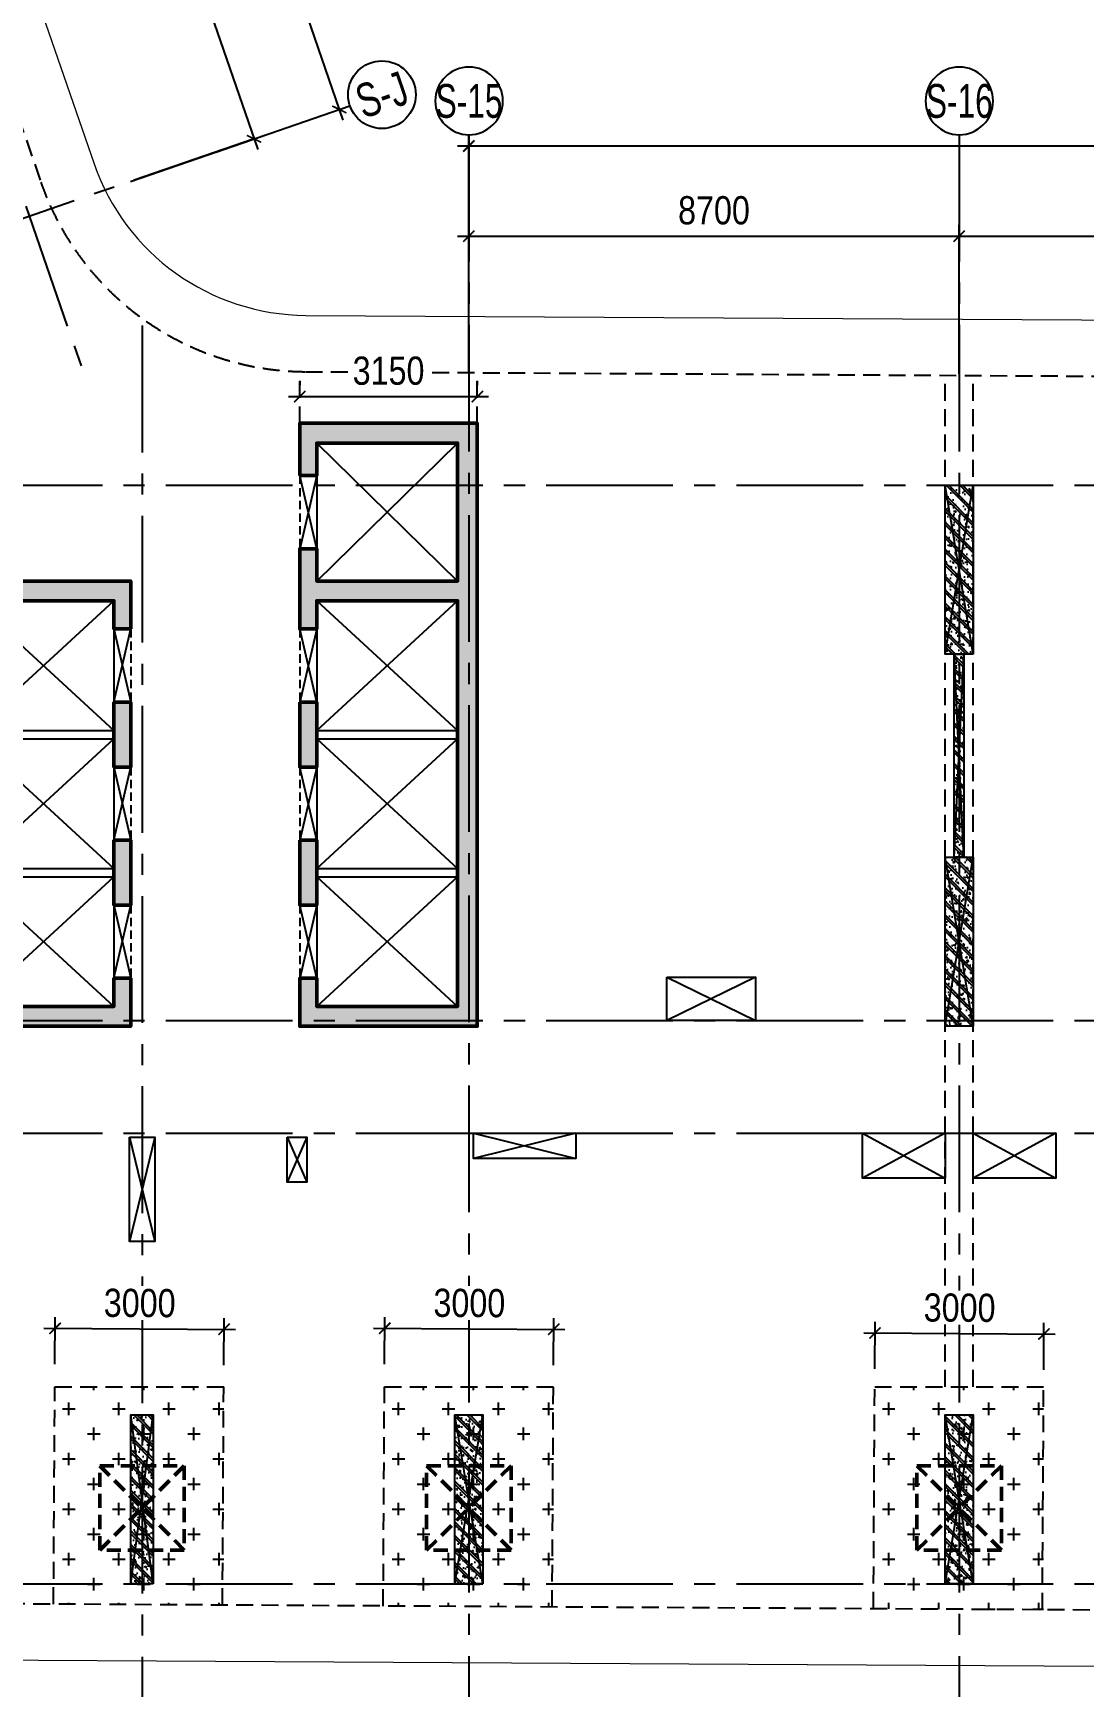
# Model space of a CAD drawing. Header units: millimetres. Extents: x -80883 to 1826631, y -376836 to 309394.
# Drawn here: x 1750908 to 1769556, y -337153 to -307801 of the extents above; entities that cross this region are included whole.
import ezdxf
from ezdxf.enums import TextEntityAlignment as Align

# ---------------------------------------------------------------- set-up
doc = ezdxf.new("R2010")
doc.units = ezdxf.units.MM
doc.header["$LTSCALE"] = 100
doc.header["$PDMODE"] = 32
doc.header["$PDSIZE"] = 2.5
for name, pattern in [('CENTER2', [1.125, 0.75, -0.125, 0.125, -0.125]), ('DASHED', [4.5, 3, -1.5]), ('HIDDEN', [0.375, 0.25, -0.125])]:
    doc.linetypes.add(name, pattern=pattern)
for name, color, linetype in [('ccu11-Khuat', 9, 'DASHED'), ('ccu11-Manh', 8, 'Continuous'), ('ccu11-Thay', 7, 'Continuous'), ('ccu12-Hatch', 250, 'Continuous'), ('ccu12-Truc', 13, 'CENTER2'), ('KC2-DIM', 251, 'Continuous'), ('KT-Dim', 8, 'Continuous'), ('KT-Hatch', 251, 'Continuous'), ('ST_MBDV Cot vach 220805$0$AUDIT_I_220805193045-5', 6, 'Continuous'), ('Xref_ST_MBDV Cot vach 30.7.2022|Xref_ST_MBDV Cot vach 30.7.2022|Xref_ST_MBDV Cot vach 30.7.2022|Xref_ST_MBDV Cot vach 30.7.2022|A-GRID-SYM', 50, 'Continuous'), ('Xref_ST_MBDV Cot vach 30.7.2022|Xref_ST_MBDV Cot vach 30.7.2022|Xref_ST_MBDV Cot vach 30.7.2022|Xref_ST_MBDV Cot vach 30.7.2022|KC-Betong', 6, 'Continuous')]:
    doc.layers.add(name, color=color, linetype=linetype)
for name, color, linetype, lineweight in [('KT-Net cot vach', 6, 'Continuous', 50), ('ST_MBDV Cot vach 220805$0$Xref_ST_MBDV Cot vach 30.7.2022$0$KT-Net cot vach', 6, 'Continuous', 50), ('TNG hungdh1', 3, 'Continuous', 13)]:
    doc.layers.add(name, color=color, linetype=linetype, lineweight=lineweight)
doc.styles.add('Arial Narrow', font='ARIALN.TTF')
doc.styles.add('HBA-Text', font='GOTHIC.TTF')
doc.dimstyles.new('ccu12-200', dxfattribs={"dimscale": 200, "dimtxt": 2.5, "dimasz": 1, "dimexe": 1, "dimexo": 2, "dimgap": 1, "dimtad": 1, "dimdec": 0, "dimrnd": 5, "dimdsep": 46, "dimtxsty": 'Arial Narrow', "dimblk": 'ARCHTICK', "dimcen": -1, "dimdle": 1, "dimclrd": 256, "dimclre": 256, "dimclrt": 3, "dimadec": 0, "dimazin": 2, "dimtfac": 0.1, "dimtdec": 0, "dimtmove": 0, "dimatfit": 1, "dimldrblk": 'ARCHTICK', "dimfxl": 1, "dimtvp": 0.833333, "dimtolj": 1, "dimtzin": 12, "dimarcsym": 0})
pattern_1 = [(50, (-450, 3050), (286.904, -25.101), [30, -330]), (355, (-450, 3050), (-55.5, 300.877), [24, -264]), (100.451, (-426.1, 3047.9), (231.404, 275.776), [25.496, -280.457]), (46.184, (-450, 3130), (426.896, -66.208), [45, -495]), (96.636, (-414.43, 3124.5), (373.865, 389.647), [38.244, -420.685]), (351.184, (-450, 3130), (373.865, 389.65), [36, -396]), (21, (-410, 3110), (238.763, -161.048), [30, -330]), (326, (-410, 3110), (97.326, 290.06), [24, -264]), (71.451, (-390.1, 3096.58), (336.09, 129.012), [25.496, -280.457]), (37.5, (-450, 3050), (4.864, 133.1575), [0, -260.8, 0, -268, 0, -265]), (7.5, (-450, 3050), (105.228, 157.7647), [0, -152.8, 0, -254.8, 0, -101]), (327.5, (-539.2, 3050), (213.529, -9.022), [0, -100, 0, -312, 0, -414]), (317.5, (-579.2, 3050), (233.274, 40.042), [0, -130, 0, -207.2, 0, -294]), (45, (-450, 3050), (-120.208, 120.208), []), (45, (-450, 3099), (-120.208, 120.208), [])]

# ---------------------------------------------------------------- blocks, each defined once
blk = doc.blocks.new('_ARCHTICK')
at = {"color": 0, "linetype": 'ByBlock', "const_width": 0.15}
blk.add_lwpolyline([(-0.5, -0.5), (0.5, 0.5)], dxfattribs=at)
blk = doc.blocks.new('*D1000')
at = {"layer": 'Defpoints', "color": 0, "transparency": 16777216}
for p in [(373326, -61952, 0), (377787, -66548), (375218, -67435, 0)]:
    blk.add_point(p, dxfattribs=at)
at = {"layer": 'KT-Dim', "lineweight": -2, "transparency": 16777216}
for p, q in [((373704, -61822), (376084, -61000)), ((375829, -60876), (377853, -66737)), ((375596, -67304), (377976, -66483))]:
    blk.add_line(p, q, dxfattribs=at)
at = {"layer": 'KT-Dim', "lineweight": -2, "transparency": 16777216, "xscale": 200, "yscale": 200, "zscale": 200}
for p, rotation in [((375894, -61065), 109.0471074728855), ((377787, -66548), 289.0471074728856)]:
    blk.add_blockref('_ARCHTICK', p, dxfattribs=dict(at, rotation=rotation))
at = {"layer": 'KT-Dim', "color": 3, "transparency": 16777216, "insert": (377271, -63658), "char_height": 500, "attachment_point": 5, "rotation": 289.0471, "style": 'Arial Narrow'}
blk.add_mtext('\\A1;5800', dxfattribs=at)
blk = doc.blocks.new('GRID-SYM-flat-91')
at = {"layer": 'Xref_ST_MBDV Cot vach 30.7.2022|Xref_ST_MBDV Cot vach 30.7.2022|Xref_ST_MBDV Cot vach 30.7.2022|Xref_ST_MBDV Cot vach 30.7.2022|A-GRID-SYM'}
blk.add_circle((0, 0, 0), 900, dxfattribs=at)
at = {"layer": 'Xref_ST_MBDV Cot vach 30.7.2022|Xref_ST_MBDV Cot vach 30.7.2022|Xref_ST_MBDV Cot vach 30.7.2022|Xref_ST_MBDV Cot vach 30.7.2022|A-GRID-SYM', "style": 'HBA-Text'}
blk.add_attdef('GRID', text='', height=900, rotation=19.0471, dxfattribs=at).set_placement((0, 0, 0), align=Align.MIDDLE_CENTER)
blk = doc.blocks.new('*D976')
at = {"layer": 'Defpoints', "color": 0, "transparency": 16777216}
for p in [(366647, -37704, 0), (379300, -66026), (376730, -66913, 0)]:
    blk.add_point(p, dxfattribs=at)
at = {"layer": 'KT-Dim', "lineweight": -2, "transparency": 16777216}
for p, q in [((369150, -36628), (379365, -66215)), ((367025, -37574), (369405, -36752)), ((377108, -66782), (379489, -65960))]:
    blk.add_line(p, q, dxfattribs=at)
at = {"layer": 'KT-Dim', "lineweight": -2, "transparency": 16777216, "xscale": 200, "yscale": 200, "zscale": 200}
for p, rotation in [((369216, -36817), 109.0471074728855), ((379300, -66026), 289.0471074728856)]:
    blk.add_blockref('_ARCHTICK', p, dxfattribs=dict(at, rotation=rotation))
at = {"layer": 'KT-Dim', "color": 3, "transparency": 16777216, "insert": (374688, -51273), "char_height": 500, "attachment_point": 5, "rotation": 289.0471, "style": 'Arial Narrow'}
blk.add_mtext('\\A1;30900', dxfattribs=at)
blk = doc.blocks.new('*D978')
at = {"layer": 'Defpoints', "color": 0, "transparency": 16777216}
for p in [(390299, -68275), (381599, -71082, 0), (390299, -71118, 0)]:
    blk.add_point(p, dxfattribs=at)
at = {"layer": 'KT-Dim', "lineweight": -2, "transparency": 16777216}
for p, q in [((381599, -70682), (381599, -68075)), ((390299, -70718), (390299, -68075)), ((381399, -68275), (390499, -68275))]:
    blk.add_line(p, q, dxfattribs=at)
at = {"layer": 'KT-Dim', "lineweight": -2, "transparency": 16777216, "xscale": 200, "yscale": 200, "zscale": 200, "rotation": 180}
blk.add_blockref('_ARCHTICK', (381599, -68275), dxfattribs=at)
at = {"layer": 'KT-Dim', "lineweight": -2, "transparency": 16777216, "xscale": 200, "yscale": 200, "zscale": 200}
blk.add_blockref('_ARCHTICK', (390299, -68275), dxfattribs=at)
at = {"layer": 'KT-Dim', "color": 3, "transparency": 16777216, "insert": (385949, -67819), "char_height": 500, "attachment_point": 5, "style": 'Arial Narrow'}
blk.add_mtext('\\A1;8700', dxfattribs=at)
blk = doc.blocks.new('*D979')
at = {"layer": 'Defpoints', "color": 0, "transparency": 16777216}
for p in [(398999, -68275), (398999, -70976, 0), (390299, -71118, 0)]:
    blk.add_point(p, dxfattribs=at)
at = {"layer": 'KT-Dim', "lineweight": -2, "transparency": 16777216}
for p, q in [((390299, -70718), (390299, -68075)), ((398999, -70576), (398999, -68075)), ((390099, -68275), (399199, -68275))]:
    blk.add_line(p, q, dxfattribs=at)
at = {"layer": 'KT-Dim', "lineweight": -2, "transparency": 16777216, "xscale": 200, "yscale": 200, "zscale": 200, "rotation": 180}
blk.add_blockref('_ARCHTICK', (390299, -68275), dxfattribs=at)
at = {"layer": 'KT-Dim', "lineweight": -2, "transparency": 16777216, "xscale": 200, "yscale": 200, "zscale": 200}
blk.add_blockref('_ARCHTICK', (398999, -68275), dxfattribs=at)
at = {"layer": 'KT-Dim', "color": 3, "transparency": 16777216, "insert": (394649, -67819), "char_height": 500, "attachment_point": 5, "style": 'Arial Narrow'}
blk.add_mtext('\\A1;8700', dxfattribs=at)
blk = doc.blocks.new('*D982')
at = {"layer": 'Defpoints', "color": 0, "transparency": 16777216}
for p in [(409199, -66675), (381599, -70845), (409199, -70845)]:
    blk.add_point(p, dxfattribs=at)
at = {"layer": 'KT-Dim', "lineweight": -2, "transparency": 16777216}
for p, q in [((381599, -70445), (381599, -66475)), ((409199, -70445), (409199, -66475)), ((381399, -66675), (409399, -66675))]:
    blk.add_line(p, q, dxfattribs=at)
at = {"layer": 'KT-Dim', "lineweight": -2, "transparency": 16777216, "xscale": 200, "yscale": 200, "zscale": 200, "rotation": 180}
blk.add_blockref('_ARCHTICK', (381599, -66675), dxfattribs=at)
at = {"layer": 'KT-Dim', "lineweight": -2, "transparency": 16777216, "xscale": 200, "yscale": 200, "zscale": 200}
blk.add_blockref('_ARCHTICK', (409199, -66675), dxfattribs=at)
at = {"layer": 'KT-Dim', "color": 3, "transparency": 16777216, "insert": (395399, -66219), "char_height": 500, "attachment_point": 5, "style": 'Arial Narrow'}
blk.add_mtext('\\A1;27600', dxfattribs=at)
blk = doc.blocks.new('GRID-SYM-flat-73')
at = {"layer": 'Xref_ST_MBDV Cot vach 30.7.2022|Xref_ST_MBDV Cot vach 30.7.2022|Xref_ST_MBDV Cot vach 30.7.2022|Xref_ST_MBDV Cot vach 30.7.2022|A-GRID-SYM'}
blk.add_circle((0, 0, 0), 900, dxfattribs=at)
at = {"layer": 'Xref_ST_MBDV Cot vach 30.7.2022|Xref_ST_MBDV Cot vach 30.7.2022|Xref_ST_MBDV Cot vach 30.7.2022|Xref_ST_MBDV Cot vach 30.7.2022|A-GRID-SYM', "style": 'HBA-Text'}
blk.add_attdef('GRID', text='', height=900, rotation=359.6303, dxfattribs=at).set_placement((0, 0, 0), align=Align.MIDDLE_CENTER)
blk = doc.blocks.new('*U653')
h = blk.add_hatch()
h.set_pattern_fill('VATLIEU04', color=250, scale=40, style=0, pattern_type=2)
h.set_pattern_definition([(50, (-550, 3050), (286.904, -25.101), [30, -330]), (355, (-550, 3050), (-55.5, 300.877), [24, -264]), (100.451, (-526.1, 3047.9), (231.404, 275.776), [25.496, -280.457]), (46.184, (-550, 3130), (426.896, -66.208), [45, -495]), (96.636, (-514.43, 3124.5), (373.865, 389.647), [38.244, -420.685]), (351.184, (-550, 3130), (373.865, 389.65), [36, -396]), (21, (-510, 3110), (238.763, -161.048), [30, -330]), (326, (-510, 3110), (97.326, 290.06), [24, -264]), (71.451, (-490.1, 3096.58), (336.09, 129.012), [25.496, -280.457]), (37.5, (-550, 3050), (4.864, 133.1575), [0, -260.8, 0, -268, 0, -265]), (7.5, (-550, 3050), (105.228, 157.7647), [0, -152.8, 0, -254.8, 0, -101]), (327.5, (-639.2, 3050), (213.529, -9.022), [0, -100, 0, -312, 0, -414]), (317.5, (-679.2, 3050), (233.274, 40.042), [0, -130, 0, -207.2, 0, -294]), (45, (-550, 3050), (-120.208, 120.208), []), (45, (-550, 3099), (-120.208, 120.208), [])])
h.paths.add_polyline_path([(-475, -475), (-75, -475), (-75, 2525), (-475, 2525)])
at = {"color": 6, "ltscale": 0.25}
blk.add_lwpolyline([(-475, -475), (-75, -475), (-75, 2525), (-475, 2525)], close=True, dxfattribs=at)
at = {"layer": 'Defpoints', "linetype": 'ByBlock', "ltscale": 30}
for p, q in [((-75, -475), (-475, 2525)), ((-475, -475), (-75, 2525))]:
    blk.add_line(p, q, dxfattribs=at)
blk = doc.blocks.new('*U650')
h = blk.add_hatch()
h.set_pattern_fill('VATLIEU04', color=250, scale=40, style=0, pattern_type=2)
h.set_pattern_definition(pattern_1)
h.paths.add_polyline_path([(-475, -475), (25, -475), (25, 2525), (-475, 2525)])
at = {"color": 6, "ltscale": 0.25}
blk.add_lwpolyline([(-475, -475), (25, -475), (25, 2525), (-475, 2525)], close=True, dxfattribs=at)
at = {"layer": 'Defpoints', "linetype": 'ByBlock', "ltscale": 30}
for p, q in [((25, -475), (-475, 2525)), ((-475, -475), (25, 2525))]:
    blk.add_line(p, q, dxfattribs=at)
blk = doc.blocks.new('MBCOTVACH-T7-PN')
at = {"layer": 'ST_MBDV Cot vach 220805$0$AUDIT_I_220805193045-5', "linetype": 'ByBlock', "xscale": -1, "rotation": 359.9999999999985}
for name, p in [('*U650', (81112, -17601, 0)), ('*U650', (81112, -24201, 0)), ('*U653', (66562, -34101, 0)), ('*U650', (72412, -34101, 0)), ('*U650', (81112, -34101, 0))]:
    blk.add_blockref(name, p, dxfattribs=at)
blk = doc.blocks.new('MBKC-T7-PN-1')
at = {"layer": 'ccu12-Hatch', "ltscale": 0.5}
h = blk.add_hatch(dxfattribs=at)
h.set_pattern_fill('CROSS', color=256, scale=70)
h.set_pattern_definition([(0, (-1714781.7, 300749.45), (444.5, 444.5), [222.25, -666.75]), (90, (-1714670.6, 300638.33), (-444.5, 444.5), [222.25, -666.75])])
h.paths.add_polyline_path([(65267, -34934), (68287, -34951), (68287, -31077), (65289, -31077)])
h = blk.add_hatch(dxfattribs=at)
h.set_pattern_fill('CROSS', color=256, scale=70)
h.set_pattern_definition([(0, (-1708931.7, 300749.45), (444.5, 444.5), [222.25, -666.75]), (90, (-1708820.6, 300638.33), (-444.5, 444.5), [222.25, -666.75])])
h.paths.add_polyline_path([(71117, -34968), (74137, -34985), (74137, -31077), (71139, -31077)])
h = blk.add_hatch(dxfattribs=at)
h.set_pattern_fill('CROSS', color=256, scale=70)
h.set_pattern_definition([(0, (-1700231.7, 300749.45), (444.5, 444.5), [222.25, -666.75]), (90, (-1700120.6, 300638.33), (-444.5, 444.5), [222.25, -666.75])])
h.paths.add_polyline_path([(79817, -35017), (82837, -35034), (82837, -31077), (79839, -31077)])
at = {"layer": 'ccu11-Khuat', "color": 4}
for p, q in [((81087, -21677), (81087, -13121)), ((81587, -21677), (81587, -13132)), ((81087, -31077), (81087, -22677)), ((81587, -31077), (81587, -22677)), ((65267, -34934), (65289, -31077)), ((65289, -31077), (68287, -31077)), ((68265, -34951), (68287, -31077)), ((71117, -34968), (71139, -31077)), ((71139, -31077), (74137, -31077)), ((74115, -34985), (74137, -31077)), ((79817, -35017), (79839, -31077)), ((79839, -31077), (82837, -31077)), ((82814, -35034), (82837, -31077))]:
    blk.add_line(p, q, dxfattribs=at)
blk.add_lwpolyline([(30527, 11150, -0.116403), (42216, 12547), (57515, 8143, -0.289834), (59781, 5504), (65041, -9696, 0.318129), (69737, -13061), (99388, -13229, -0.321297), (101187, -14512), (104694, -30014, -0.44713), (101657, -35141), (55507, -34879, -0.334871), (51047, -31945), (46522, -18868, 0.375007), (30346, -12154), (10967, -18860, -0.370185), (7327, -17415), (-171, -3079, -0.458421), (1506, 1146)], format="xyb", close=True, dxfattribs=at)
for points in [[(69637, -13977), (69637, -13059)], [(72787, -13977), (72787, -13078)]]:
    blk.add_lwpolyline(points, dxfattribs=at)
at = {"layer": 'TNG hungdh1'}
blk.add_lwpolyline([(30192, 12093, -0.117119), (42412, 13531), (57799, 9102, -0.284012), (60755, 5749), (65986, -9369, 0.318129), (69743, -12061), (99390, -12229, -0.326525), (102151, -14245), (105661, -29755, -0.450863), (101747, -36141), (55535, -35879, -0.333243), (50104, -32276), (45598, -19256, 0.373465), (30669, -13101), (11293, -19806), (11293, -19806, -0.370334), (6441, -17879), (-1057, -3543, -0.458476), (1179, 2091), (30192, 12093)], format="xyb", dxfattribs=at)
blk = doc.blocks.new('LOIT7')
at = {"layer": 'KT-Hatch'}
h = blk.add_hatch(dxfattribs=at)
h.set_pattern_fill('BTCT', color=256, scale=30)
h.set_pattern_definition([(50, (106559.85, -42147.03), (215.17805, -18.82564), [22.5, -247.5]), (355, (106559.85, -42147.03), (-41.6254, 225.6576), [18, -198]), (100.4514, (106577.79, -42148.6), (173.5528, 206.8319), [19.1221, -210.3426]), (46.1842, (106559.85, -42087.03), (320.1723, -49.6557), [33.75, -371.25]), (96.6356, (106586.54, -42091.17), (280.3988, 292.2354), [28.683, -315.514]), (351.1842, (106559.85, -42087.03), (280.3986, 292.2356), [27, -297]), (21, (106589.85, -42102.03), (179.0721, -120.78567), [22.5, -247.5]), (326, (106589.85, -42102.03), (72.9946, 217.545), [18, -198]), (71.4514, (106604.78, -42112.1), (252.0668, 96.75915), [19.1221, -210.3426]), (37.5, (106559.854, -42147.03), (3.64796, 99.86816), [0, -195.6, 0, -201, 0, -198.75]), (7.5, (106559.85, -42147.03), (78.92086, 118.32351), [0, -114.6, 0, -191.1, 0, -75.75]), (327.5, (106492.954, -42147.03), (160.14673, -6.76646), [0, -75, 0, -234, 0, -310.5]), (317.5, (106462.95, -42147.03), (174.95585, 30.0315), [0, -97.5, 0, -155.4, 0, -220.5]), (45, (106559.85, -42147.03), (-79.54951, 79.54951), []), (45, (106612.89, -42147.03), (-79.54951, 79.54951), [])])
h.paths.add_polyline_path([(69637, -22527), (69937, -22527), (69937, -21377), (69637, -21377)], flags=17)
h.paths.add_polyline_path([(69937, -18927), (69637, -18927), (69637, -20077), (69937, -20077)], flags=17)
h.paths.add_polyline_path([(69637, -17627), (69937, -17627), (69937, -17127), (72437, -17127), (72437, -24327), (69937, -24327), (69937, -23827), (69637, -23827), (69637, -24677), (72787, -24677), (72787, -13977), (69637, -13977), (69637, -14902), (69937, -14902), (69937, -14327), (72437, -14327), (72437, -16777), (69937, -16777), (69937, -16202), (69637, -16202)])
h.paths.add_polyline_path([(66337, -24327), (63837, -24327), (63837, -17127), (66337, -17127), (66337, -17627), (66637, -17627), (66637, -16777), (63487, -16777), (63487, -24677), (66637, -24677), (66637, -23827), (66337, -23827)])
h.paths.add_polyline_path([(66337, -22527), (66637, -22527), (66637, -21377), (66337, -21377)], flags=17)
h.paths.add_polyline_path([(66337, -20077), (66637, -20077), (66637, -18927), (66337, -18927)], flags=17)
at = {"ltscale": 0.5}
for points in [[(63837, -19427), (66337, -19427)], [(63837, -19577), (66337, -19577)], [(69937, -19427), (72437, -19427)], [(69937, -19577), (72437, -19577)], [(63837, -21877), (66337, -21877)], [(69937, -21877), (72437, -21877)], [(63837, -22027), (66337, -22027)], [(69937, -22027), (72437, -22027)]]:
    blk.add_lwpolyline(points, dxfattribs=at)
at = {"layer": 'ccu11-Khuat', "color": 6, "ltscale": 0.5}
for points in [[(69637, -14902), (69637, -16202)], [(66637, -17627), (66637, -18927)], [(69637, -17627), (69637, -18927)], [(66637, -20077), (66637, -21377)], [(69637, -20077), (69637, -21377)], [(66637, -22527), (66637, -23827)], [(69637, -22527), (69637, -23827)]]:
    blk.add_lwpolyline(points, dxfattribs=at)
at = {"layer": 'ccu11-Thay', "color": 6, "ltscale": 0.5}
for points in [[(69937, -14902), (69937, -16202)], [(66337, -17627), (66337, -18927)], [(69937, -17627), (69937, -18927)], [(66337, -20077), (66337, -21377)], [(69937, -20077), (69937, -21377)], [(66337, -22527), (66337, -23827)], [(69937, -22527), (69937, -23827)]]:
    blk.add_lwpolyline(points, dxfattribs=at)
at = {"layer": 'KC2-DIM', "color": 252, "ltscale": 0.5}
for points in [[(69937, -14327), (72437, -16777)], [(69937, -16777), (72437, -14327)], [(63837, -17127), (66337, -19427)], [(63837, -19427), (66337, -17127)], [(69937, -17127), (72437, -19427)], [(69937, -19427), (72437, -17127)], [(63837, -19577), (66337, -21877)], [(63837, -21877), (66337, -19577)], [(69937, -19577), (72437, -21877)], [(69937, -21877), (72437, -19577)], [(63837, -22027), (66337, -24327)], [(63837, -24327), (66337, -22027)], [(69937, -22027), (72437, -24327)], [(69937, -24327), (72437, -22027)]]:
    blk.add_lwpolyline(points, dxfattribs=at)
at = {"layer": 'KC2-DIM', "ltscale": 0.5}
for points in [[(69937, -14902), (69637, -16202)], [(69937, -16202), (69637, -14902)], [(66337, -17627), (66637, -18927)], [(66337, -18927), (66637, -17627)], [(69937, -17627), (69637, -18927)], [(69937, -18927), (69637, -17627)], [(66337, -20077), (66637, -21377)], [(66337, -21377), (66637, -20077)], [(69937, -20077), (69637, -21377)], [(69937, -21377), (69637, -20077)], [(66337, -22527), (66637, -23827)], [(66337, -23827), (66637, -22527)], [(69937, -22527), (69637, -23827)], [(69937, -23827), (69637, -22527)]]:
    blk.add_lwpolyline(points, dxfattribs=at)
at = {"layer": 'ST_MBDV Cot vach 220805$0$Xref_ST_MBDV Cot vach 30.7.2022$0$KT-Net cot vach'}
for points in [[(69637, -14902), (69637, -13977), (72787, -13977), (72787, -24677), (69637, -24677), (69637, -23827), (69937, -23827), (69937, -24327), (72437, -24327), (72437, -17127), (69937, -17127), (69937, -17627), (69637, -17627), (69637, -16202), (69937, -16202), (69937, -16777), (72437, -16777), (72437, -14327), (69937, -14327), (69937, -14902)], [(66637, -17627), (66637, -16777), (63487, -16777), (63487, -24677), (66637, -24677), (66637, -23827), (66337, -23827), (66337, -24327), (63837, -24327), (63837, -17127), (66337, -17127), (66337, -17627)], [(69637, -18927), (69937, -18927), (69937, -20077), (69637, -20077)], [(69637, -21377), (69937, -21377), (69937, -22527), (69637, -22527)]]:
    blk.add_lwpolyline(points, close=True, dxfattribs=at)
at = {"layer": 'ST_MBDV Cot vach 220805$0$Xref_ST_MBDV Cot vach 30.7.2022$0$KT-Net cot vach', "color": 6}
for points in [[(66337, -18927), (66637, -18927), (66637, -20077), (66337, -20077)], [(66337, -21377), (66637, -21377), (66637, -22527), (66337, -22527)]]:
    blk.add_lwpolyline(points, close=True, dxfattribs=at)
blk = doc.blocks.new('*D1036')
at = {"layer": 'Defpoints', "color": 0, "ltscale": 0.5, "transparency": 16777216}
for p in [(1758791, -314252), (1755641, -314370), (1758791, -314370)]:
    blk.add_point(p, dxfattribs=at)
at = {"layer": 'KC2-DIM', "lineweight": -2, "ltscale": 0.5, "transparency": 16777216}
for p, q in [((1755641, -313970), (1755641, -314052)), ((1758791, -313970), (1758791, -314052)), ((1755441, -314252), (1758991, -314252))]:
    blk.add_line(p, q, dxfattribs=at)
at = {"layer": 'KC2-DIM', "lineweight": -2, "ltscale": 0.5, "transparency": 16777216, "xscale": 200, "yscale": 200, "zscale": 200, "rotation": 180}
blk.add_blockref('_ARCHTICK', (1755641, -314252), dxfattribs=at)
at = {"layer": 'KC2-DIM', "lineweight": -2, "ltscale": 0.5, "transparency": 16777216, "xscale": 200, "yscale": 200, "zscale": 200}
blk.add_blockref('_ARCHTICK', (1758791, -314252), dxfattribs=at)
at = {"layer": 'KC2-DIM', "color": 3, "ltscale": 0.5, "transparency": 16777216, "insert": (1757216, -313796), "char_height": 500, "attachment_point": 5, "style": 'Arial Narrow', "bg_fill": 3, "box_fill_scale": 1.1, "bg_fill_color": 256, "bg_fill_true_color": 13158600, "bg_fill_transparency": 0}
blk.add_mtext('\\A1;3150', dxfattribs=at)
blk = doc.blocks.new('LM-T8-MAI-PN')
at = {"layer": 'ccu11-Manh', "color": 252, "ltscale": 0.5}
for p, q in [((76152, -23807), (77722, -24577)), ((77722, -23807), (76152, -24577)), ((66612, -26647), (67062, -28497)), ((67062, -26647), (66612, -28497)), ((69412, -26647), (69762, -27447)), ((69762, -26647), (69412, -27447)), ((72722, -26577), (74537, -27027)), ((74537, -26577), (72722, -27027)), ((79622, -26577), (81087, -27377)), ((81087, -26577, 0), (79622, -27377)), ((81587, -26577), (83052, -27377)), ((83052, -26577), (81587, -27377))]:
    blk.add_line(p, q, dxfattribs=at)
at = {"layer": 'ccu11-Thay', "color": 1}
for points in [[(76152, -23807), (77722, -23807), (77722, -24577), (76152, -24577), (76152, -23807)], [(66612, -26647), (67062, -26647), (67062, -28497), (66612, -28497), (66612, -26647)], [(69412, -26647), (69762, -26647), (69762, -27447), (69412, -27447), (69412, -26647)], [(72722, -26577), (74537, -26577), (74537, -27027), (72722, -27027), (72722, -26577)], [(79622, -26577), (81087, -26577), (81087, -27377), (79622, -27377), (79622, -26577)], [(81422, -26577), (83052, -26577), (83052, -27377), (81587, -27377), (81587, -26577)]]:
    blk.add_lwpolyline(points, dxfattribs=at)
blk = doc.blocks.new('*U340')
h = blk.add_hatch()
h.set_pattern_fill('VATLIEU04', color=250, scale=40, style=0, pattern_type=2)
h.set_pattern_definition(pattern_1)
h.paths.add_polyline_path([(-475, -475), (25, -475), (25, 2525), (-475, 2525)])
at = {"color": 6, "ltscale": 0.25}
blk.add_lwpolyline([(-475, -475), (25, -475), (25, 2525), (-475, 2525)], close=True, dxfattribs=at)
at = {"layer": 'Defpoints', "linetype": 'ByBlock', "ltscale": 30}
for p, q in [((25, -475), (-475, 2525)), ((-475, -475), (25, 2525))]:
    blk.add_line(p, q, dxfattribs=at)
blk = doc.blocks.new('*U1010')
at = {"color": 6, "linetype": 'HIDDEN', "ltscale": 10}
for p, q in [((1025, -1025), (-475, 475)), ((1025, 475), (-475, -1025))]:
    blk.add_line(p, q, dxfattribs=at)
blk.add_lwpolyline([(-475, 475), (1025, 475), (1025, -1025), (-475, -1025)], close=True, dxfattribs=at)
blk = doc.blocks.new('MBDV-COTVACH-T7-PN')
at = {"layer": 'KT-Net cot vach'}
for p in [(66562, -32952, 0), (72362, -32952, 0), (81062, -32952, 0)]:
    blk.add_blockref('*U1010', p, dxfattribs=at)
at = {"layer": 'Xref_ST_MBDV Cot vach 30.7.2022|Xref_ST_MBDV Cot vach 30.7.2022|Xref_ST_MBDV Cot vach 30.7.2022|Xref_ST_MBDV Cot vach 30.7.2022|KC-Betong', "linetype": 'ByBlock', "xscale": -1, "rotation": 359.9999999999985}
for p in [(81112, -17602, 0), (81112, -24202, 0)]:
    blk.add_blockref('*U340', p, dxfattribs=at)
blk = doc.blocks.new('*D1048')
at = {"layer": 'Defpoints', "color": 0, "ltscale": 0.5, "transparency": 16777216}
for p in [(1754297, -330806), (1751293, -331826), (1754291, -331843)]:
    blk.add_point(p, dxfattribs=at)
at = {"layer": 'KC2-DIM', "lineweight": -2, "ltscale": 0.5, "transparency": 16777216}
for p, q in [((1751099, -330788), (1754497, -330807)), ((1751295, -331426), (1751300, -330589)), ((1754293, -331443), (1754298, -330606))]:
    blk.add_line(p, q, dxfattribs=at)
at = {"layer": 'KC2-DIM', "lineweight": -2, "ltscale": 0.5, "transparency": 16777216, "xscale": 200, "yscale": 200, "zscale": 200}
for p, rotation in [((1751299, -330789), 179.6749290089994), ((1754297, -330806), 359.6749290089994)]:
    blk.add_blockref('_ARCHTICK', p, dxfattribs=dict(at, rotation=rotation))
at = {"layer": 'KC2-DIM', "color": 3, "ltscale": 0.5, "transparency": 16777216, "insert": (1752800, -330342), "char_height": 500, "attachment_point": 5, "rotation": 359.6749, "style": 'Arial Narrow', "bg_fill": 3, "box_fill_scale": 1.1, "bg_fill_color": 256, "bg_fill_true_color": 13158600, "bg_fill_transparency": 0}
blk.add_mtext('\\A1;3000', dxfattribs=at)
blk = doc.blocks.new('*D1049')
at = {"layer": 'Defpoints', "color": 0, "ltscale": 0.5, "transparency": 16777216}
for p in [(1760147, -330806), (1757143, -331826), (1760141, -331843)]:
    blk.add_point(p, dxfattribs=at)
at = {"layer": 'KC2-DIM', "lineweight": -2, "ltscale": 0.5, "transparency": 16777216}
for p, q in [((1756949, -330788), (1760347, -330807)), ((1757145, -331426), (1757150, -330589)), ((1760143, -331443), (1760148, -330606))]:
    blk.add_line(p, q, dxfattribs=at)
at = {"layer": 'KC2-DIM', "lineweight": -2, "ltscale": 0.5, "transparency": 16777216, "xscale": 200, "yscale": 200, "zscale": 200}
for p, rotation in [((1757149, -330789), 179.6749290089994), ((1760147, -330806), 359.6749290089994)]:
    blk.add_blockref('_ARCHTICK', p, dxfattribs=dict(at, rotation=rotation))
at = {"layer": 'KC2-DIM', "color": 3, "ltscale": 0.5, "transparency": 16777216, "insert": (1758650, -330342), "char_height": 500, "attachment_point": 5, "rotation": 359.6749, "style": 'Arial Narrow', "bg_fill": 3, "box_fill_scale": 1.1, "bg_fill_color": 256, "bg_fill_true_color": 13158600, "bg_fill_transparency": 0}
blk.add_mtext('\\A1;3000', dxfattribs=at)
blk = doc.blocks.new('*D1050')
at = {"layer": 'Defpoints', "color": 0, "ltscale": 0.5, "transparency": 16777216}
for p in [(1768846, -330889), (1765843, -331909), (1768840, -331926)]:
    blk.add_point(p, dxfattribs=at)
at = {"layer": 'KC2-DIM', "lineweight": -2, "ltscale": 0.5, "transparency": 16777216}
for p, q in [((1765845, -331509), (1765850, -330672)), ((1768843, -331526), (1768847, -330689)), ((1765648, -330870), (1769046, -330890))]:
    blk.add_line(p, q, dxfattribs=at)
at = {"layer": 'KC2-DIM', "lineweight": -2, "ltscale": 0.5, "transparency": 16777216, "xscale": 200, "yscale": 200, "zscale": 200}
for p, rotation in [((1765848, -330872), 179.6749290089994), ((1768846, -330889), 359.6749290089994)]:
    blk.add_blockref('_ARCHTICK', p, dxfattribs=dict(at, rotation=rotation))
at = {"layer": 'KC2-DIM', "color": 3, "ltscale": 0.5, "transparency": 16777216, "insert": (1767350, -330425), "char_height": 500, "attachment_point": 5, "rotation": 359.6749, "style": 'Arial Narrow', "bg_fill": 3, "box_fill_scale": 1.1, "bg_fill_color": 256, "bg_fill_true_color": 13158600, "bg_fill_transparency": 0}
blk.add_mtext('\\A1;3000', dxfattribs=at)
blk = doc.blocks.new('*U1275')
h = blk.add_hatch()
h.set_pattern_fill('VATLIEU04', color=250, scale=40, style=0, pattern_type=2)
h.set_pattern_definition([(50, (-780, 3649.82), (286.904, -25.101), [30, -330]), (355, (-780, 3649.82), (-55.5, 300.877), [24, -264]), (100.4514, (-756.1, 3647.73), (231.404, 275.776), [25.496, -280.457]), (46.184, (-780, 3729.82), (426.896, -66.208), [45, -495]), (96.636, (-744.43, 3724.3), (373.865, 389.647), [38.244, -420.685]), (351.184, (-780, 3729.8), (373.865, 389.647), [36, -396]), (21, (-740, 3709.82), (238.763, -161.048), [30, -330]), (326, (-740, 3709.82), (97.326, 290.06), [24, -264]), (71.4514, (-720.1, 3696.4), (336.089, 129.012), [25.496, -280.457]), (37.5, (-780, 3649.82), (4.864, 133.1575), [0, -260.8, 0, -268, 0, -265]), (7.5, (-780, 3649.82), (105.228, 157.7647), [0, -152.8, 0, -254.8, 0, -101]), (327.5, (-869.2, 3649.82), (213.529, -9.022), [0, -100, 0, -312, 0, -414]), (317.5, (-909.2, 3649.82), (233.2745, 40.042), [0, -130, 0, -207.2, 0, -294]), (45, (-780, 3649.82), (-120.208, 120.208), []), (45, (-780, 3698.82), (-120.208, 120.208), [])])
h.paths.add_polyline_path([(-475, -475), (-305, -475), (-305, 3125), (-475, 3125)])
at = {"color": 6, "ltscale": 0.25}
blk.add_lwpolyline([(-475, -475), (-305, -475), (-305, 3125), (-475, 3125)], close=True, dxfattribs=at)
at = {"layer": 'Defpoints', "linetype": 'ByBlock', "ltscale": 30}
for p, q in [((-305, -475), (-475, 3125)), ((-475, -475), (-305, 3125))]:
    blk.add_line(p, q, dxfattribs=at)
blk = doc.blocks.new('Grid-ST-flat-3')
at = {"layer": 'ccu12-Truc', "ltscale": 30}
for p, q in [((361622.2, -32650.9), (374729.9, -70616.8)), ((377787.3, -66547.8), (314639.5, -88349.4)), ((381599.4, -66474.8), (381599.4, -104409.6)), ((390299.4, -66474.8), (390299.4, -104409.6)), ((375799.4, -69862.9), (375799.4, -104409.6)), ((366096.2, -72696.3), (425824, -72696.3)), ((366096.2, -82196.3), (425824, -82196.3)), ((366096.2, -84196.3), (425824, -84196.3)), ((366096.2, -92196.3), (425824, -92196.3))]:
    blk.add_line(p, q, dxfattribs=at)
at = {"layer": 'KT-Dim'}
ref = blk.add_blockref('GRID-SYM-flat-91', (380055.9, -65764.6, 0), dxfattribs=dict(at, xscale=0.6666666666666666, yscale=0.6666666666666666, zscale=0.6666666666666666))
ref.add_attrib('GRID', 'S-J', dxfattribs={"layer": 'Xref_ST_MBDV Cot vach 30.7.2022|Xref_ST_MBDV Cot vach 30.7.2022|Xref_ST_MBDV Cot vach 30.7.2022|Xref_ST_MBDV Cot vach 30.7.2022|A-GRID-SYM', "height": 600, "rotation": 19, "style": 'HBA-Text', "width": 0.75}).set_placement((380055.9, -65764.6, 0), align=Align.MIDDLE_CENTER)
ref = blk.add_blockref('GRID-SYM-flat-73', (381602.8, -65874.8, 0), dxfattribs=dict(at, xscale=-0.6666666666666665, yscale=0.6666666666666665, zscale=0.6666666666666665, rotation=179.6748020054017))
ref.add_attrib('GRID', 'S-15', dxfattribs={"layer": 'Xref_ST_MBDV Cot vach 30.7.2022|Xref_ST_MBDV Cot vach 30.7.2022|Xref_ST_MBDV Cot vach 30.7.2022|Xref_ST_MBDV Cot vach 30.7.2022|A-GRID-SYM', "height": 600, "style": 'HBA-Text', "width": 0.7}).set_placement((381602.8, -65874.8, 0), align=Align.MIDDLE_CENTER)
ref = blk.add_blockref('GRID-SYM-flat-73', (390302.8, -65874.8, 0), dxfattribs=dict(at, xscale=-0.6666666666666665, yscale=0.6666666666666665, zscale=0.6666666666666665, rotation=179.6748020054017))
ref.add_attrib('GRID', 'S-16', dxfattribs={"layer": 'Xref_ST_MBDV Cot vach 30.7.2022|Xref_ST_MBDV Cot vach 30.7.2022|Xref_ST_MBDV Cot vach 30.7.2022|Xref_ST_MBDV Cot vach 30.7.2022|A-GRID-SYM', "height": 600, "style": 'HBA-Text', "width": 0.7}).set_placement((390302.8, -65874.8, 0), align=Align.MIDDLE_CENTER)
for base, p1, p2, picture, middle in [((379299.7, -66025.7, 0), (366646.9, -37704.3), (376730.3, -66912.7, 0), '*D976', (374688, -51272.9, 0)), ((377787.3, -66547.8, 0), (373325.8, -61952.2), (375217.9, -67434.9, 0), '*D1000', (377271.3, -63658, 0))]:
    dim = blk.add_linear_dim(base=base, p1=p1, p2=p2, angle=109.04711, dimstyle='ccu12-200', dxfattribs=at)
    dim.commit()
    dim.dimension.update_dxf_attribs({"geometry": picture, "text_midpoint": middle})
for base, p1, p2, picture, middle in [((409199.4, -66674.8), (381599.4, -70845.4), (409199.4, -70845.4), '*D982', (395399.4, -66219.5)), ((390299.4, -68274.8, 0), (381599.4, -71082.4), (390299.4, -71118), '*D978', (385949.4, -67819.5, 0)), ((398999.4, -68274.8, 0), (390299.4, -71118), (398999.4, -70975.6), '*D979', (394649.4, -67819.5, 0))]:
    dim = blk.add_linear_dim(base=base, p1=p1, p2=p2, dimstyle='ccu12-200', dxfattribs=at)
    dim.commit()
    dim.dimension.update_dxf_attribs({"geometry": picture, "text_midpoint": middle})

msp = doc.modelspace()

# ---------------------------------------------------------------- block references
for name, p in [('Grid-ST-flat-3', (1377041.6, -243129.8)), ('MBKC-T7-PN-1', (1686004.2, -300749.5)), ('LOIT7', (1686004.2, -300749.5))]:
    msp.add_blockref(name, p)
at = {"layer": 'KC2-DIM'}
msp.add_blockref('MBCOTVACH-T7-PN', (1686004.2, -300749.5), dxfattribs=at)
at = {"layer": 'ST_MBDV Cot vach 220805$0$AUDIT_I_220805193045-5', "linetype": 'ByBlock', "xscale": -1, "rotation": 359.9999999999985}
msp.add_blockref('*U1275', (1766950.9, -321950.9, 0), dxfattribs=at)

# ---------------------------------------------------------------- next in the draw order: dimensions: what is measured, and where the dimension line sits
at = {"layer": 'KC2-DIM', "color": 252, "ltscale": 0.5}
dim = msp.add_linear_dim(base=(1758791, -314251.6), p1=(1755641, -314369.9), p2=(1758791, -314369.9), dimstyle='ccu12-200', override={"dimfxl": 150, "dimtfill": 1}, dxfattribs=at)
dim.commit()
dim.dimension.update_dxf_attribs({"geometry": '*D1036', "text_midpoint": (1757216, -313796.3)})

# ---------------------------------------------------------------- next in the draw order: block references
at = {"layer": 'ccu11-Thay'}
msp.add_blockref('MBDV-COTVACH-T7-PN', (1686004.2, -300749.5), dxfattribs=at)
at = {"layer": 'Defpoints', "color": 1}
msp.add_blockref('LM-T8-MAI-PN', (1686004.2, -300749.5), dxfattribs=at)

# ---------------------------------------------------------------- next in the draw order: dimensions: what is measured, and where the dimension line sits
at = {"layer": 'KC2-DIM', "ltscale": 0.5}
for p1, p2, picture, middle in [((1751293, -331826.3), (1754290.9, -331843.3), '*D1048', (1752800.4, -330342.3)), ((1757143, -331826.3), (1760140.9, -331843.3), '*D1049', (1758650.4, -330342.3)), ((1765842.6, -331908.8), (1768840.4, -331925.8), '*D1050', (1767350, -330424.8))]:
    dim = msp.add_aligned_dim(p1=p1, p2=p2, distance=1037.2, dimstyle='ccu12-200', override={"dimfxl": 150, "dimtfill": 1}, dxfattribs=at)
    dim.commit()
    dim.dimension.update_dxf_attribs({"geometry": picture, "text_midpoint": middle})

doc.saveas('drawing.dxf')
